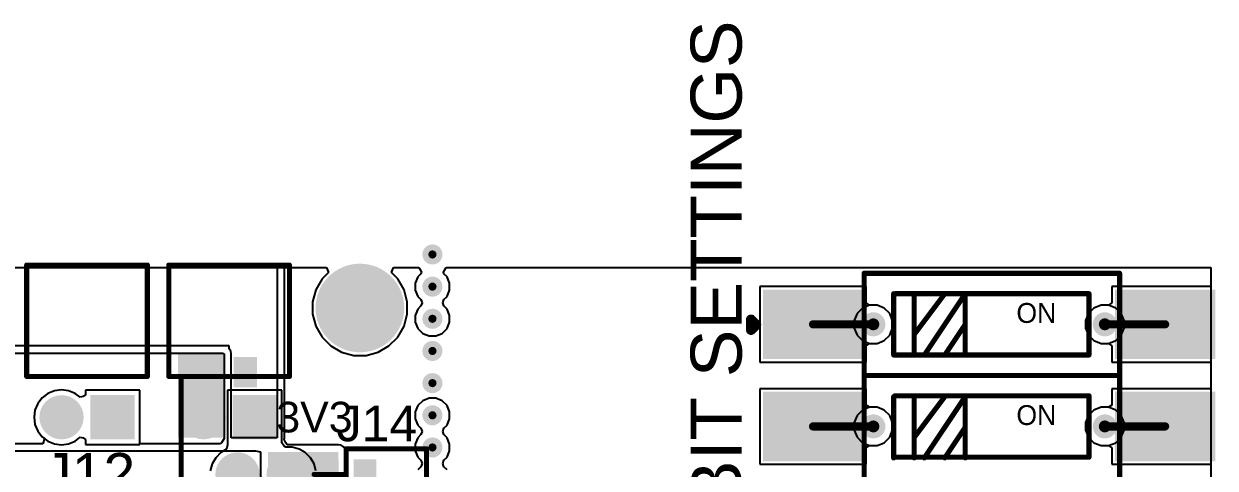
# Model space of a CAD drawing. Header units: millimetres. Extents: x -1.7 to 76.1, y -1.1 to 50.5.
# Drawn here: x 46.51 to 76.12, y 39.45 to 50.5 of the extents above; entities that cross this region are included whole.
import ezdxf

# ---------------------------------------------------------------- set-up
doc = ezdxf.new("R2010")
doc.units = ezdxf.units.MM
for name, color, linetype in [('BottomLayer', 5, 'Continuous'), ('BottomPaste', 16, 'Continuous'), ('BottomSolder', 6, 'Continuous'), ('MultiLayer', 9, 'Continuous'), ('PadHoleLayer', 156, 'Continuous'), ('TopLayer', 1, 'Continuous'), ('TopOverlay', 2, 'Continuous'), ('TopPaste', 8, 'Continuous'), ('TopSolder', 216, 'Continuous'), ('ViaHoleLayer', 16, 'Continuous')]:
    doc.layers.add(name, color=color, linetype=linetype)
doc.styles.add('Arial', font='', dxfattribs={"height": 0.2})
doc.styles.get('Arial').set_extended_font_data('Arial')

# ---------------------------------------------------------------- blocks, each defined once
blk = doc.blocks.new('C___0402_B_96')
at = {"layer": 'BottomLayer'}
for points in [[(-0.241, 0.317), (-0.241, -0.318), (-0.699, -0.318), (-0.699, 0.317)], [(0.699, 0.317), (0.699, -0.318), (0.241, -0.318), (0.241, 0.317)]]:
    blk.add_hatch(color=5, dxfattribs=at).paths.add_polyline_path(points)
at = {"layer": 'BottomPaste'}
for points in [[(-0.241, 0.317), (-0.241, -0.318), (-0.699, -0.318), (-0.699, 0.317)], [(0.699, 0.317), (0.699, -0.318), (0.241, -0.318), (0.241, 0.317)]]:
    blk.add_hatch(color=16, dxfattribs=at).paths.add_polyline_path(points)
at = {"layer": 'BottomSolder'}
for points in [[(-0.181, 0.377), (-0.181, -0.377), (-0.758, -0.377), (-0.758, 0.377)], [(0.758, 0.377), (0.758, -0.377), (0.181, -0.377), (0.181, 0.377)]]:
    blk.add_hatch(color=6, dxfattribs=at).paths.add_polyline_path(points)
blk = doc.blocks.new('HDR1X2__R_A_M_____1_27___P_____119')
at = {"layer": 'BottomLayer'}
blk.add_hatch(color=5, dxfattribs=at).paths.add_polyline_path([(-1.135, 0.5), (-0.135, 0.5), (-0.135, -0.5), (-1.135, -0.5)])
h = blk.add_hatch(color=5, dxfattribs=at)
edge = h.paths.add_edge_path()
edge.add_arc((0.635, 0), 0.5, 90, 270)
edge.add_line((0.635, -0.5), (0.635, -0.5))
edge.add_arc((0.635, 0), 0.5, 270, 450)
edge.add_line((0.635, 0.5), (0.635, 0.5))
at = {"layer": 'BottomSolder'}
blk.add_hatch(color=6, dxfattribs=at).paths.add_polyline_path([(-1.185, 0.55), (-0.085, 0.55), (-0.085, -0.55), (-1.185, -0.55)])
h = blk.add_hatch(color=6, dxfattribs=at)
edge = h.paths.add_edge_path()
edge.add_arc((0.635, 0), 0.55, 90, 270)
edge.add_line((0.635, -0.55), (0.635, -0.55))
edge.add_arc((0.635, 0), 0.55, 270, 450)
edge.add_line((0.635, 0.55), (0.635, 0.55))
at = {"layer": 'MultiLayer'}
blk.add_hatch(color=9, dxfattribs=at).paths.add_polyline_path([(-1.135, 0.5), (-0.135, 0.5), (-0.135, -0.5), (-1.135, -0.5)])
h = blk.add_hatch(color=9, dxfattribs=at)
edge = h.paths.add_edge_path()
edge.add_arc((0.635, 0), 0.5, 90, 270)
edge.add_line((0.635, -0.5), (0.635, -0.5))
edge.add_arc((0.635, 0), 0.5, 270, 450)
edge.add_line((0.635, 0.5), (0.635, 0.5))
at = {"layer": 'PadHoleLayer'}
h = blk.add_hatch(color=156, dxfattribs=at)
edge = h.paths.add_edge_path()
edge.add_arc((-0.635, 0), 0.325, 0, 360)
h = blk.add_hatch(color=156, dxfattribs=at)
edge = h.paths.add_edge_path()
edge.add_arc((0.635, 0), 0.325, 0, 360)
at = {"layer": 'TopLayer'}
blk.add_hatch(color=1, dxfattribs=at).paths.add_polyline_path([(-1.135, 0.5), (-0.135, 0.5), (-0.135, -0.5), (-1.135, -0.5)])
h = blk.add_hatch(color=1, dxfattribs=at)
edge = h.paths.add_edge_path()
edge.add_arc((0.635, 0), 0.5, 90, 270)
edge.add_line((0.635, -0.5), (0.635, -0.5))
edge.add_arc((0.635, 0), 0.5, 270, 450)
edge.add_line((0.635, 0.5), (0.635, 0.5))
at = {"layer": 'TopSolder'}
blk.add_hatch(color=216, dxfattribs=at).paths.add_polyline_path([(-1.185, 0.55), (-0.085, 0.55), (-0.085, -0.55), (-1.185, -0.55)])
h = blk.add_hatch(color=216, dxfattribs=at)
edge = h.paths.add_edge_path()
edge.add_arc((0.635, 0), 0.55, 90, 270)
edge.add_line((0.635, -0.55), (0.635, -0.55))
edge.add_arc((0.635, 0), 0.55, 270, 450)
edge.add_line((0.635, 0.55), (0.635, 0.55))
at = {"layer": 'TopOverlay', "const_width": 0.127}
for points in [[(-1.499, -1.016), (-1.499, -3.785)], [(1.501, -1.016), (-1.499, -1.016)], [(1.501, -1.016), (1.501, -3.785)], [(1.501, -3.785), (-1.499, -3.785)]]:
    blk.add_lwpolyline(points, dxfattribs=at)
at = {"layer": 'TopOverlay', "const_width": 0.0635}
for points in [[(-1.531, -1.016, 1), (-1.467, -1.016, 1)], [(-1.531, -1.016, 1), (-1.467, -1.016, 1)], [(1.469, -1.016, 1), (1.533, -1.016, 1)], [(1.469, -1.016, 1), (1.533, -1.016, 1)], [(-1.531, -3.785, 1), (-1.467, -3.785, 1)], [(-1.53, -3.785, 1), (-1.467, -3.785, 1)], [(1.469, -3.785, 1), (1.533, -3.785, 1)], [(1.47, -3.785, 1), (1.533, -3.785, 1)]]:
    blk.add_lwpolyline(points, format="xyb", close=True, dxfattribs=at)
blk = doc.blocks.new('HDR1X2__R_A_M_____1_27___P_____120')
at = {"layer": 'BottomLayer'}
blk.add_hatch(color=5, dxfattribs=at).paths.add_polyline_path([(-1.135, 0.5), (-0.135, 0.5), (-0.135, -0.5), (-1.135, -0.5)])
h = blk.add_hatch(color=5, dxfattribs=at)
edge = h.paths.add_edge_path()
edge.add_arc((0.635, 0), 0.5, 90, 270)
edge.add_line((0.635, -0.5), (0.635, -0.5))
edge.add_arc((0.635, 0), 0.5, 270, 450)
edge.add_line((0.635, 0.5), (0.635, 0.5))
at = {"layer": 'BottomSolder'}
blk.add_hatch(color=6, dxfattribs=at).paths.add_polyline_path([(-1.185, 0.55), (-0.085, 0.55), (-0.085, -0.55), (-1.185, -0.55)])
h = blk.add_hatch(color=6, dxfattribs=at)
edge = h.paths.add_edge_path()
edge.add_arc((0.635, 0), 0.55, 90, 270)
edge.add_line((0.635, -0.55), (0.635, -0.55))
edge.add_arc((0.635, 0), 0.55, 270, 450)
edge.add_line((0.635, 0.55), (0.635, 0.55))
at = {"layer": 'MultiLayer'}
blk.add_hatch(color=9, dxfattribs=at).paths.add_polyline_path([(-1.135, 0.5), (-0.135, 0.5), (-0.135, -0.5), (-1.135, -0.5)])
h = blk.add_hatch(color=9, dxfattribs=at)
edge = h.paths.add_edge_path()
edge.add_arc((0.635, 0), 0.5, 90, 270)
edge.add_line((0.635, -0.5), (0.635, -0.5))
edge.add_arc((0.635, 0), 0.5, 270, 450)
edge.add_line((0.635, 0.5), (0.635, 0.5))
at = {"layer": 'PadHoleLayer'}
h = blk.add_hatch(color=156, dxfattribs=at)
edge = h.paths.add_edge_path()
edge.add_arc((-0.635, 0), 0.325, 0, 360)
h = blk.add_hatch(color=156, dxfattribs=at)
edge = h.paths.add_edge_path()
edge.add_arc((0.635, 0), 0.325, 0, 360)
at = {"layer": 'TopLayer'}
blk.add_hatch(color=1, dxfattribs=at).paths.add_polyline_path([(-1.135, 0.5), (-0.135, 0.5), (-0.135, -0.5), (-1.135, -0.5)])
h = blk.add_hatch(color=1, dxfattribs=at)
edge = h.paths.add_edge_path()
edge.add_arc((0.635, 0), 0.5, 90, 270)
edge.add_line((0.635, -0.5), (0.635, -0.5))
edge.add_arc((0.635, 0), 0.5, 270, 450)
edge.add_line((0.635, 0.5), (0.635, 0.5))
at = {"layer": 'TopSolder'}
blk.add_hatch(color=216, dxfattribs=at).paths.add_polyline_path([(-1.185, 0.55), (-0.085, 0.55), (-0.085, -0.55), (-1.185, -0.55)])
h = blk.add_hatch(color=216, dxfattribs=at)
edge = h.paths.add_edge_path()
edge.add_arc((0.635, 0), 0.55, 90, 270)
edge.add_line((0.635, -0.55), (0.635, -0.55))
edge.add_arc((0.635, 0), 0.55, 270, 450)
edge.add_line((0.635, 0.55), (0.635, 0.55))
at = {"layer": 'TopOverlay', "const_width": 0.127}
for points in [[(1.501, -1.016), (-1.499, -1.016)], [(-1.499, -1.016), (-1.499, -3.785)], [(1.501, -1.016), (1.501, -3.785)], [(1.501, -3.785), (-1.499, -3.785)]]:
    blk.add_lwpolyline(points, dxfattribs=at)
at = {"layer": 'TopOverlay', "const_width": 0.0635}
for points in [[(-1.531, -1.016, 1), (-1.467, -1.016, 1)], [(-1.531, -1.016, 1), (-1.467, -1.016, 1)], [(1.469, -1.016, 1), (1.533, -1.016, 1)], [(1.469, -1.016, 1), (1.533, -1.016, 1)], [(-1.531, -3.785, 1), (-1.467, -3.785, 1)], [(-1.53, -3.785, 1), (-1.467, -3.785, 1)], [(1.469, -3.785, 1), (1.533, -3.785, 1)], [(1.47, -3.785, 1), (1.533, -3.785, 1)]]:
    blk.add_lwpolyline(points, format="xyb", close=True, dxfattribs=at)
blk = doc.blocks.new('HDR_2_5TH_______________1_27___P_____121')
at = {"layer": 'BottomLayer'}
blk.add_hatch(color=5, dxfattribs=at).paths.add_polyline_path([(-3.04, 1.135), (-2.04, 1.135), (-2.04, 0.135), (-3.04, 0.135)])
h = blk.add_hatch(color=5, dxfattribs=at)
edge = h.paths.add_edge_path()
edge.add_arc((-1.27, 0.635), 0.5, 0, 360)
h = blk.add_hatch(color=5, dxfattribs=at)
edge = h.paths.add_edge_path()
edge.add_arc((0, 0.635), 0.5, 0, 360)
h = blk.add_hatch(color=5, dxfattribs=at)
edge = h.paths.add_edge_path()
edge.add_arc((1.27, 0.635), 0.5, 0, 360)
h = blk.add_hatch(color=5, dxfattribs=at)
edge = h.paths.add_edge_path()
edge.add_arc((2.54, 0.635), 0.5, 0, 360)
h = blk.add_hatch(color=5, dxfattribs=at)
edge = h.paths.add_edge_path()
edge.add_arc((-2.54, -0.635), 0.5, 0, 360)
h = blk.add_hatch(color=5, dxfattribs=at)
edge = h.paths.add_edge_path()
edge.add_arc((-1.27, -0.635), 0.5, 0, 360)
h = blk.add_hatch(color=5, dxfattribs=at)
edge = h.paths.add_edge_path()
edge.add_arc((0, -0.635), 0.5, 0, 360)
h = blk.add_hatch(color=5, dxfattribs=at)
edge = h.paths.add_edge_path()
edge.add_arc((1.27, -0.635), 0.5, 0, 360)
h = blk.add_hatch(color=5, dxfattribs=at)
edge = h.paths.add_edge_path()
edge.add_arc((2.54, -0.635), 0.5, 0, 360)
at = {"layer": 'BottomSolder'}
blk.add_hatch(color=6, dxfattribs=at).paths.add_polyline_path([(-3.09, 1.185), (-1.99, 1.185), (-1.99, 0.085), (-3.09, 0.085)])
h = blk.add_hatch(color=6, dxfattribs=at)
edge = h.paths.add_edge_path()
edge.add_arc((-1.27, 0.635), 0.55, 0, 360)
h = blk.add_hatch(color=6, dxfattribs=at)
edge = h.paths.add_edge_path()
edge.add_arc((0, 0.635), 0.55, 0, 360)
h = blk.add_hatch(color=6, dxfattribs=at)
edge = h.paths.add_edge_path()
edge.add_arc((1.27, 0.635), 0.55, 0, 360)
h = blk.add_hatch(color=6, dxfattribs=at)
edge = h.paths.add_edge_path()
edge.add_arc((2.54, 0.635), 0.55, 0, 360)
h = blk.add_hatch(color=6, dxfattribs=at)
edge = h.paths.add_edge_path()
edge.add_arc((-2.54, -0.635), 0.55, 0, 360)
h = blk.add_hatch(color=6, dxfattribs=at)
edge = h.paths.add_edge_path()
edge.add_arc((-1.27, -0.635), 0.55, 0, 360)
h = blk.add_hatch(color=6, dxfattribs=at)
edge = h.paths.add_edge_path()
edge.add_arc((0, -0.635), 0.55, 0, 360)
h = blk.add_hatch(color=6, dxfattribs=at)
edge = h.paths.add_edge_path()
edge.add_arc((1.27, -0.635), 0.55, 0, 360)
h = blk.add_hatch(color=6, dxfattribs=at)
edge = h.paths.add_edge_path()
edge.add_arc((2.54, -0.635), 0.55, 0, 360)
at = {"layer": 'MultiLayer'}
blk.add_hatch(color=9, dxfattribs=at).paths.add_polyline_path([(-3.04, 1.135), (-2.04, 1.135), (-2.04, 0.135), (-3.04, 0.135)])
h = blk.add_hatch(color=9, dxfattribs=at)
edge = h.paths.add_edge_path()
edge.add_arc((-1.27, 0.635), 0.5, 0, 360)
h = blk.add_hatch(color=9, dxfattribs=at)
edge = h.paths.add_edge_path()
edge.add_arc((0, 0.635), 0.5, 0, 360)
h = blk.add_hatch(color=9, dxfattribs=at)
edge = h.paths.add_edge_path()
edge.add_arc((1.27, 0.635), 0.5, 0, 360)
h = blk.add_hatch(color=9, dxfattribs=at)
edge = h.paths.add_edge_path()
edge.add_arc((2.54, 0.635), 0.5, 0, 360)
h = blk.add_hatch(color=9, dxfattribs=at)
edge = h.paths.add_edge_path()
edge.add_arc((-2.54, -0.635), 0.5, 0, 360)
h = blk.add_hatch(color=9, dxfattribs=at)
edge = h.paths.add_edge_path()
edge.add_arc((-1.27, -0.635), 0.5, 0, 360)
h = blk.add_hatch(color=9, dxfattribs=at)
edge = h.paths.add_edge_path()
edge.add_arc((0, -0.635), 0.5, 0, 360)
h = blk.add_hatch(color=9, dxfattribs=at)
edge = h.paths.add_edge_path()
edge.add_arc((1.27, -0.635), 0.5, 0, 360)
h = blk.add_hatch(color=9, dxfattribs=at)
edge = h.paths.add_edge_path()
edge.add_arc((2.54, -0.635), 0.5, 0, 360)
at = {"layer": 'PadHoleLayer'}
h = blk.add_hatch(color=156, dxfattribs=at)
edge = h.paths.add_edge_path()
edge.add_arc((-2.54, 0.635), 0.325, 0, 360)
h = blk.add_hatch(color=156, dxfattribs=at)
edge = h.paths.add_edge_path()
edge.add_arc((-1.27, 0.635), 0.325, 0, 360)
h = blk.add_hatch(color=156, dxfattribs=at)
edge = h.paths.add_edge_path()
edge.add_arc((0, 0.635), 0.325, 0, 360)
h = blk.add_hatch(color=156, dxfattribs=at)
edge = h.paths.add_edge_path()
edge.add_arc((1.27, 0.635), 0.325, 0, 360)
h = blk.add_hatch(color=156, dxfattribs=at)
edge = h.paths.add_edge_path()
edge.add_arc((2.54, 0.635), 0.325, 0, 360)
h = blk.add_hatch(color=156, dxfattribs=at)
edge = h.paths.add_edge_path()
edge.add_arc((-2.54, -0.635), 0.325, 0, 360)
h = blk.add_hatch(color=156, dxfattribs=at)
edge = h.paths.add_edge_path()
edge.add_arc((-1.27, -0.635), 0.325, 0, 360)
h = blk.add_hatch(color=156, dxfattribs=at)
edge = h.paths.add_edge_path()
edge.add_arc((0, -0.635), 0.325, 0, 360)
h = blk.add_hatch(color=156, dxfattribs=at)
edge = h.paths.add_edge_path()
edge.add_arc((1.27, -0.635), 0.325, 0, 360)
h = blk.add_hatch(color=156, dxfattribs=at)
edge = h.paths.add_edge_path()
edge.add_arc((2.54, -0.635), 0.325, 0, 360)
at = {"layer": 'TopLayer'}
blk.add_hatch(color=1, dxfattribs=at).paths.add_polyline_path([(-3.04, 1.135), (-2.04, 1.135), (-2.04, 0.135), (-3.04, 0.135)])
h = blk.add_hatch(color=1, dxfattribs=at)
edge = h.paths.add_edge_path()
edge.add_arc((-1.27, 0.635), 0.5, 0, 360)
h = blk.add_hatch(color=1, dxfattribs=at)
edge = h.paths.add_edge_path()
edge.add_arc((0, 0.635), 0.5, 0, 360)
h = blk.add_hatch(color=1, dxfattribs=at)
edge = h.paths.add_edge_path()
edge.add_arc((1.27, 0.635), 0.5, 0, 360)
h = blk.add_hatch(color=1, dxfattribs=at)
edge = h.paths.add_edge_path()
edge.add_arc((2.54, 0.635), 0.5, 0, 360)
h = blk.add_hatch(color=1, dxfattribs=at)
edge = h.paths.add_edge_path()
edge.add_arc((-2.54, -0.635), 0.5, 0, 360)
h = blk.add_hatch(color=1, dxfattribs=at)
edge = h.paths.add_edge_path()
edge.add_arc((-1.27, -0.635), 0.5, 0, 360)
h = blk.add_hatch(color=1, dxfattribs=at)
edge = h.paths.add_edge_path()
edge.add_arc((0, -0.635), 0.5, 0, 360)
h = blk.add_hatch(color=1, dxfattribs=at)
edge = h.paths.add_edge_path()
edge.add_arc((1.27, -0.635), 0.5, 0, 360)
h = blk.add_hatch(color=1, dxfattribs=at)
edge = h.paths.add_edge_path()
edge.add_arc((2.54, -0.635), 0.5, 0, 360)
at = {"layer": 'TopSolder'}
blk.add_hatch(color=216, dxfattribs=at).paths.add_polyline_path([(-3.09, 1.185), (-1.99, 1.185), (-1.99, 0.085), (-3.09, 0.085)])
h = blk.add_hatch(color=216, dxfattribs=at)
edge = h.paths.add_edge_path()
edge.add_arc((-1.27, 0.635), 0.55, 0, 360)
h = blk.add_hatch(color=216, dxfattribs=at)
edge = h.paths.add_edge_path()
edge.add_arc((0, 0.635), 0.55, 0, 360)
h = blk.add_hatch(color=216, dxfattribs=at)
edge = h.paths.add_edge_path()
edge.add_arc((1.27, 0.635), 0.55, 0, 360)
h = blk.add_hatch(color=216, dxfattribs=at)
edge = h.paths.add_edge_path()
edge.add_arc((2.54, 0.635), 0.55, 0, 360)
h = blk.add_hatch(color=216, dxfattribs=at)
edge = h.paths.add_edge_path()
edge.add_arc((-2.54, -0.635), 0.55, 0, 360)
h = blk.add_hatch(color=216, dxfattribs=at)
edge = h.paths.add_edge_path()
edge.add_arc((-1.27, -0.635), 0.55, 0, 360)
h = blk.add_hatch(color=216, dxfattribs=at)
edge = h.paths.add_edge_path()
edge.add_arc((0, -0.635), 0.55, 0, 360)
h = blk.add_hatch(color=216, dxfattribs=at)
edge = h.paths.add_edge_path()
edge.add_arc((1.27, -0.635), 0.55, 0, 360)
h = blk.add_hatch(color=216, dxfattribs=at)
edge = h.paths.add_edge_path()
edge.add_arc((2.54, -0.635), 0.55, 0, 360)
at = {"layer": 'TopOverlay', "const_width": 0.0635}
for points in [[(-2.572, -1.27, 1), (-2.508, -1.27, 1)], [(-1.302, -1.27, 1), (-1.238, -1.27, 1)], [(-0.032, -1.27, 1), (0.032, -1.27, 1)], [(1.238, -1.27, 1), (1.302, -1.27, 1)], [(2.508, -1.27, 1), (2.572, -1.27, 1)], [(-3.207, -2.065, 1), (-3.143, -2.065, 1)], [(-3.207, -2.065, 1), (-3.143, -2.065, 1)], [(-2.572, -2.065, 1), (-2.508, -2.065, 1)], [(-1.302, -2.065, 1), (-1.238, -2.065, 1)], [(-0.032, -2.065, 1), (0.032, -2.065, 1)], [(1.238, -2.065, 1), (1.302, -2.065, 1)], [(2.508, -2.065, 1), (2.572, -2.065, 1)], [(3.143, -2.065, 1), (3.207, -2.065, 1)], [(3.143, -2.065, 1), (3.207, -2.065, 1)], [(-3.207, -4.065, 1), (-3.143, -4.065, 1)], [(-3.207, -4.065, 1), (-3.143, -4.065, 1)], [(3.143, -4.065, 1), (3.207, -4.065, 1)], [(3.143, -4.065, 1), (3.207, -4.065, 1)]]:
    blk.add_lwpolyline(points, format="xyb", close=True, dxfattribs=at)
at = {"layer": 'TopOverlay', "const_width": 0.127}
for points in [[(-2.54, -1.27), (-2.54, -2.065)], [(-1.27, -1.27), (-1.27, -2.065)], [(0, -1.27), (0, -2.065)], [(1.27, -1.27), (1.27, -2.065)], [(2.54, -1.27), (2.54, -2.065)], [(-3.175, -2.065), (-3.175, -4.065)], [(-3.175, -2.065), (3.175, -2.065)], [(3.175, -2.065), (3.175, -4.065)], [(-3.175, -4.065), (3.175, -4.065)]]:
    blk.add_lwpolyline(points, dxfattribs=at)
blk = doc.blocks.new('R___0402_B_156')
at = {"layer": 'BottomLayer'}
for points in [[(-0.241, 0.318), (-0.241, -0.318), (-0.699, -0.318), (-0.699, 0.318)], [(0.699, 0.318), (0.699, -0.318), (0.241, -0.318), (0.241, 0.318)]]:
    blk.add_hatch(color=5, dxfattribs=at).paths.add_polyline_path(points)
at = {"layer": 'BottomPaste'}
for points in [[(-0.241, 0.318), (-0.241, -0.318), (-0.699, -0.318), (-0.699, 0.318)], [(0.699, 0.318), (0.699, -0.318), (0.241, -0.318), (0.241, 0.318)]]:
    blk.add_hatch(color=16, dxfattribs=at).paths.add_polyline_path(points)
at = {"layer": 'BottomSolder'}
for points in [[(-0.186, 0.373), (-0.186, -0.373), (-0.754, -0.373), (-0.754, 0.373)], [(0.754, 0.373), (0.754, -0.373), (0.186, -0.373), (0.186, 0.373)]]:
    blk.add_hatch(color=6, dxfattribs=at).paths.add_polyline_path(points)
blk = doc.blocks.new('DSIC09LSGET_213')
at = {"layer": 'TopLayer'}
for points in [[(-10.932, 3.232), (-10.932, 5.518), (-9.408, 5.518), (-9.408, 3.232)], [(-8.392, 3.232), (-8.392, 5.518), (-6.868, 5.518), (-6.868, 3.232)], [(-10.932, -5.518), (-10.932, -3.232), (-9.408, -3.232), (-9.408, -5.518)], [(-8.392, -5.518), (-8.392, -3.232), (-6.868, -3.232), (-6.868, -5.518)]]:
    blk.add_hatch(color=1, dxfattribs=at).paths.add_polyline_path(points)
at = {"layer": 'TopPaste'}
for points in [[(-10.932, 3.232), (-10.932, 5.518), (-9.408, 5.518), (-9.408, 3.232)], [(-8.392, 3.232), (-8.392, 5.518), (-6.868, 5.518), (-6.868, 3.232)], [(-10.932, -5.518), (-10.932, -3.232), (-9.408, -3.232), (-9.408, -5.518)], [(-8.392, -5.518), (-8.392, -3.232), (-6.868, -3.232), (-6.868, -5.518)]]:
    blk.add_hatch(color=8, dxfattribs=at).paths.add_polyline_path(points)
at = {"layer": 'TopSolder'}
for points in [[(-11.034, 3.131), (-11.034, 5.62), (-9.307, 5.62), (-9.307, 3.131)], [(-8.494, 3.131), (-8.494, 5.62), (-6.767, 5.62), (-6.767, 3.131)], [(-11.034, -5.62), (-11.034, -3.131), (-9.307, -3.131), (-9.307, -5.62)], [(-8.494, -5.62), (-8.494, -3.131), (-6.767, -3.131), (-6.767, -5.62)]]:
    blk.add_hatch(color=216, dxfattribs=at).paths.add_polyline_path(points)
at = {"layer": 'TopOverlay'}
for points, const_width in [([(-11.44, -3.105), (-11.44, 3.245)], 0.127), ([(-8.9, 3.245), (-11.44, 3.245)], 0.127), ([(-8.9, -3.105), (-8.9, 3.245)], 0.127), ([(-8.9, -3.105), (-8.9, 3.245)], 0.127), ([(-6.36, 3.245), (-8.9, 3.245)], 0.127), ([(-10.932, -2.343), (-10.932, 2.483)], 0.127), ([(-9.408, 2.483), (-10.932, 2.483)], 0.127), ([(-9.408, -2.343), (-9.408, 2.483)], 0.127), ([(-8.392, -2.343), (-8.392, 2.483)], 0.127), ([(-6.868, 2.483), (-8.392, 2.483)], 0.127), ([(-6.868, -2.343), (-6.868, 2.483)], 0.127), ([(-9.408, -0.593), (-10.932, -0.593)], 0.127), ([(-9.408, -1.609), (-10.932, -0.593)], 0.127), ([(-9.408, -1.101), (-10.17, -0.593)], 0.127), ([(-6.848, -0.593), (-8.372, -0.593)], 0.127), ([(-6.848, -1.609), (-8.372, -0.593)], 0.127), ([(-6.848, -1.101), (-7.61, -0.593)], 0.127), ([(-9.916, -1.863), (-10.932, -1.101)], 0.127), ([(-7.356, -1.863), (-8.372, -1.101)], 0.127), ([(-9.408, -1.863), (-10.932, -1.863)], 0.127), ([(-6.848, -1.863), (-8.372, -1.863)], 0.127), ([(-9.408, -2.371), (-10.932, -2.371)], 0.127), ([(-6.848, -2.371), (-8.372, -2.371)], 0.127), ([(-8.9, -3.105), (-11.44, -3.105)], 0.127), ([(-6.36, -3.105), (-8.9, -3.105)], 0.127), ([(-10.287, -5.918), (-10.16, -5.791)], 0.254), ([(-10.033, -5.918), (-10.287, -5.918)], 0.254), ([(-10.033, -5.918), (-10.16, -5.791)], 0.254)]:
    blk.add_lwpolyline(points, dxfattribs=dict(at, const_width=const_width))
for points, const_width in [([(-11.472, 3.245, 1), (-11.408, 3.245, 1)], 0.0635), ([(-11.472, 3.245, 1), (-11.408, 3.245, 1)], 0.0635), ([(-8.932, 3.245, 1), (-8.868, 3.245, 1)], 0.0635), ([(-8.932, 3.245, 1), (-8.868, 3.245, 1)], 0.0635), ([(-8.932, 3.245, 1), (-8.868, 3.245, 1)], 0.0635), ([(-8.932, 3.245, 1), (-8.868, 3.245, 1)], 0.0635), ([(-10.964, 2.483, 1), (-10.9, 2.483, 1)], 0.0635), ([(-10.964, 2.483, 1), (-10.9, 2.483, 1)], 0.0635), ([(-9.44, 2.483, 1), (-9.376, 2.483, 1)], 0.0635), ([(-9.44, 2.483, 1), (-9.376, 2.483, 1)], 0.0635), ([(-8.424, 2.483, 1), (-8.36, 2.483, 1)], 0.0635), ([(-8.424, 2.483, 1), (-8.36, 2.483, 1)], 0.0635), ([(-6.9, 2.483, 1), (-6.836, 2.483, 1)], 0.0635), ([(-6.9, 2.483, 1), (-6.836, 2.483, 1)], 0.0635), ([(-10.964, -0.593, 1), (-10.9, -0.593, 1)], 0.0635), ([(-10.964, -0.593, 1), (-10.9, -0.593, 1)], 0.0635), ([(-10.202, -0.593, 1), (-10.138, -0.593, 1)], 0.0635), ([(-9.44, -0.593, 1), (-9.376, -0.593, 1)], 0.0635), ([(-8.404, -0.593, 1), (-8.34, -0.593, 1)], 0.0635), ([(-8.404, -0.593, 1), (-8.34, -0.593, 1)], 0.0635), ([(-7.642, -0.593, 1), (-7.578, -0.593, 1)], 0.0635), ([(-6.88, -0.593, 1), (-6.816, -0.593, 1)], 0.0635), ([(-10.964, -1.101, 1), (-10.9, -1.101, 1)], 0.0635), ([(-9.44, -1.101, 1), (-9.376, -1.101, 1)], 0.0635), ([(-8.404, -1.101, 1), (-8.34, -1.101, 1)], 0.0635), ([(-6.88, -1.101, 1), (-6.816, -1.101, 1)], 0.0635), ([(-9.44, -1.609, 1), (-9.376, -1.609, 1)], 0.0635), ([(-6.88, -1.609, 1), (-6.816, -1.609, 1)], 0.0635), ([(-10.964, -1.863, 1), (-10.9, -1.863, 1)], 0.0635), ([(-9.948, -1.863, 1), (-9.884, -1.863, 1)], 0.0635), ([(-9.44, -1.863, 1), (-9.376, -1.863, 1)], 0.0635), ([(-8.404, -1.863, 1), (-8.34, -1.863, 1)], 0.0635), ([(-7.388, -1.863, 1), (-7.324, -1.863, 1)], 0.0635), ([(-6.88, -1.863, 1), (-6.816, -1.863, 1)], 0.0635), ([(-10.964, -2.343, 1), (-10.9, -2.343, 1)], 0.0635), ([(-10.964, -2.371, 1), (-10.9, -2.371, 1)], 0.0635), ([(-9.44, -2.343, 1), (-9.376, -2.343, 1)], 0.0635), ([(-9.44, -2.371, 1), (-9.376, -2.371, 1)], 0.0635), ([(-8.424, -2.343, 1), (-8.36, -2.343, 1)], 0.0635), ([(-8.404, -2.371, 1), (-8.34, -2.371, 1)], 0.0635), ([(-6.9, -2.343, 1), (-6.836, -2.343, 1)], 0.0635), ([(-6.88, -2.371, 1), (-6.816, -2.371, 1)], 0.0635), ([(-11.472, -3.105, 1), (-11.408, -3.105, 1)], 0.0635), ([(-11.472, -3.105, 1), (-11.408, -3.105, 1)], 0.0635), ([(-8.932, -3.105, 1), (-8.868, -3.105, 1)], 0.0635), ([(-8.932, -3.105, 1), (-8.868, -3.105, 1)], 0.0635), ([(-8.932, -3.105, 1), (-8.868, -3.105, 1)], 0.0635), ([(-8.932, -3.105, 1), (-8.868, -3.105, 1)], 0.0635), ([(-10.351, -5.918, 1), (-10.223, -5.918, 1)], 0.127), ([(-10.351, -5.918, 1), (-10.223, -5.918, 1)], 0.127), ([(-10.223, -5.791, 1), (-10.097, -5.791, 1)], 0.127), ([(-10.223, -5.791, 1), (-10.097, -5.791, 1)], 0.127), ([(-10.097, -5.918, 1), (-9.97, -5.918, 1)], 0.127), ([(-10.097, -5.918, 1), (-9.97, -5.918, 1)], 0.127)]:
    blk.add_lwpolyline(points, format="xyb", close=True, dxfattribs=dict(at, const_width=const_width))
for p in [(-10.206, 0.679), (-7.666, 0.679)]:
    blk.add_text('ON', height=0.4945, rotation=90, dxfattribs=at).set_placement(p)

msp = doc.modelspace()

# ---------------------------------------------------------------- hatches: boundary and pattern name
at = {"layer": 'BottomLayer'}
h = msp.add_hatch(color=5, dxfattribs=at)
edge = h.paths.add_edge_path()
edge.add_arc((54.864, 43.434), 1, 0, 360)
h = msp.add_hatch(color=5, dxfattribs=at)
edge = h.paths.add_edge_path()
edge.add_arc((67.627, 43.028), 0.3, 0, 360)
h = msp.add_hatch(color=5, dxfattribs=at)
edge = h.paths.add_edge_path()
edge.add_arc((73.381, 43.028), 0.3, 0, 360)
for points in [[(50.343, 40.208), (51.486, 40.208), (51.486, 42.291), (50.343, 42.291)], [(52.578, 38.735), (54.331, 38.735), (54.331, 39.853), (52.578, 39.853)]]:
    msp.add_hatch(color=5, dxfattribs=at).paths.add_polyline_path(points)
h = msp.add_hatch(color=5, dxfattribs=at)
edge = h.paths.add_edge_path()
edge.add_arc((67.627, 40.488), 0.3, 0, 360)
h = msp.add_hatch(color=5, dxfattribs=at)
edge = h.paths.add_edge_path()
edge.add_arc((73.381, 40.488), 0.3, 0, 360)
at = {"layer": 'BottomSolder'}
h = msp.add_hatch(color=6, dxfattribs=at)
edge = h.paths.add_edge_path()
edge.add_arc((56.667, 44.765), 0.102, 0, 360)
h = msp.add_hatch(color=6, dxfattribs=at)
edge = h.paths.add_edge_path()
edge.add_arc((54.864, 43.434), 1.102, 0, 360)
h = msp.add_hatch(color=6, dxfattribs=at)
edge = h.paths.add_edge_path()
edge.add_arc((56.667, 43.965), 0.102, 0, 360)
h = msp.add_hatch(color=6, dxfattribs=at)
edge = h.paths.add_edge_path()
edge.add_arc((56.667, 43.165), 0.102, 0, 360)
h = msp.add_hatch(color=6, dxfattribs=at)
edge = h.paths.add_edge_path()
edge.add_arc((56.667, 42.365), 0.102, 0, 360)
h = msp.add_hatch(color=6, dxfattribs=at)
edge = h.paths.add_edge_path()
edge.add_arc((56.667, 41.565), 0.102, 0, 360)
h = msp.add_hatch(color=6, dxfattribs=at)
edge = h.paths.add_edge_path()
edge.add_arc((56.667, 40.765), 0.102, 0, 360)
h = msp.add_hatch(color=6, dxfattribs=at)
edge = h.paths.add_edge_path()
edge.add_arc((56.667, 39.965), 0.102, 0, 360)
at = {"layer": 'MultiLayer'}
h = msp.add_hatch(color=9, dxfattribs=at)
edge = h.paths.add_edge_path()
edge.add_arc((54.864, 43.434), 1, 0, 360)
at = {"layer": 'PadHoleLayer'}
h = msp.add_hatch(color=156, dxfattribs=at)
edge = h.paths.add_edge_path()
edge.add_arc((56.667, 44.765), 0.25, 0, 360)
h = msp.add_hatch(color=156, dxfattribs=at)
edge = h.paths.add_edge_path()
edge.add_arc((54.864, 43.434), 1, 0, 360)
h = msp.add_hatch(color=156, dxfattribs=at)
edge = h.paths.add_edge_path()
edge.add_arc((56.667, 43.965), 0.25, 0, 360)
h = msp.add_hatch(color=156, dxfattribs=at)
edge = h.paths.add_edge_path()
edge.add_arc((56.667, 43.165), 0.25, 0, 360)
h = msp.add_hatch(color=156, dxfattribs=at)
edge = h.paths.add_edge_path()
edge.add_arc((56.667, 42.365), 0.25, 0, 360)
h = msp.add_hatch(color=156, dxfattribs=at)
edge = h.paths.add_edge_path()
edge.add_arc((56.667, 41.565), 0.25, 0, 360)
h = msp.add_hatch(color=156, dxfattribs=at)
edge = h.paths.add_edge_path()
edge.add_arc((56.667, 40.765), 0.25, 0, 360)
h = msp.add_hatch(color=156, dxfattribs=at)
edge = h.paths.add_edge_path()
edge.add_arc((56.667, 39.965), 0.25, 0, 360)
at = {"layer": 'TopLayer'}
h = msp.add_hatch(color=1, dxfattribs=at)
edge = h.paths.add_edge_path()
edge.add_arc((54.864, 43.434), 1, 0, 360)
h = msp.add_hatch(color=1, dxfattribs=at)
edge = h.paths.add_edge_path()
edge.add_arc((67.627, 43.028), 0.3, 0, 360)
h = msp.add_hatch(color=1, dxfattribs=at)
edge = h.paths.add_edge_path()
edge.add_arc((73.381, 43.028), 0.3, 0, 360)
h = msp.add_hatch(color=1, dxfattribs=at)
edge = h.paths.add_edge_path()
edge.add_arc((67.627, 40.488), 0.3, 0, 360)
h = msp.add_hatch(color=1, dxfattribs=at)
edge = h.paths.add_edge_path()
edge.add_arc((73.381, 40.488), 0.3, 0, 360)
at = {"layer": 'TopSolder'}
h = msp.add_hatch(color=216, dxfattribs=at)
edge = h.paths.add_edge_path()
edge.add_arc((56.667, 44.765), 0.102, 0, 360)
h = msp.add_hatch(color=216, dxfattribs=at)
edge = h.paths.add_edge_path()
edge.add_arc((54.864, 43.434), 1.102, 0, 360)
h = msp.add_hatch(color=216, dxfattribs=at)
edge = h.paths.add_edge_path()
edge.add_arc((56.667, 43.965), 0.102, 0, 360)
h = msp.add_hatch(color=216, dxfattribs=at)
edge = h.paths.add_edge_path()
edge.add_arc((56.667, 43.165), 0.102, 0, 360)
h = msp.add_hatch(color=216, dxfattribs=at)
edge = h.paths.add_edge_path()
edge.add_arc((56.667, 42.365), 0.102, 0, 360)
h = msp.add_hatch(color=216, dxfattribs=at)
edge = h.paths.add_edge_path()
edge.add_arc((56.667, 41.565), 0.102, 0, 360)
h = msp.add_hatch(color=216, dxfattribs=at)
edge = h.paths.add_edge_path()
edge.add_arc((56.667, 40.765), 0.102, 0, 360)
h = msp.add_hatch(color=216, dxfattribs=at)
edge = h.paths.add_edge_path()
edge.add_arc((56.667, 39.965), 0.102, 0, 360)
at = {"layer": 'ViaHoleLayer'}
h = msp.add_hatch(color=16, dxfattribs=at)
edge = h.paths.add_edge_path()
edge.add_arc((67.627, 43.028), 0.15, 0, 360)
h = msp.add_hatch(color=16, dxfattribs=at)
edge = h.paths.add_edge_path()
edge.add_arc((73.381, 43.028), 0.15, 0, 360)
h = msp.add_hatch(color=16, dxfattribs=at)
edge = h.paths.add_edge_path()
edge.add_arc((67.627, 40.488), 0.15, 0, 360)
h = msp.add_hatch(color=16, dxfattribs=at)
edge = h.paths.add_edge_path()
edge.add_arc((73.381, 40.488), 0.15, 0, 360)

# ---------------------------------------------------------------- linework, layer by layer
at = {"layer": 'BottomLayer'}
for p, q in [((38.583, 44.445), (52.807, 44.445)), ((52.807, 44.445), (52.807, 40.208)), ((52.988, 40.208), (52.988, 44.445)), ((52.988, 44.445), (54.03, 44.445)), ((54.03, 44.445), (54.082, 44.318)), ((55.646, 44.318), (55.698, 44.445)), ((55.698, 44.445), (56.325, 44.445)), ((56.325, 44.445), (56.395, 44.323)), ((56.939, 44.323), (57.01, 44.445)), ((57.01, 44.445), (76.017, 44.445)), ((76.017, 44.445), (76.017, 21.024)), ((53.922, 44.157), (53.766, 43.889)), ((54.082, 44.318), (53.922, 44.157)), ((55.806, 44.157), (55.646, 44.318)), ((55.962, 43.889), (55.806, 44.157)), ((56.305, 44.208), (56.24, 44.05)), ((56.381, 44.284), (56.305, 44.208)), ((56.395, 44.323), (56.381, 44.284)), ((56.954, 44.284), (56.939, 44.323)), ((57.03, 44.208), (56.954, 44.284)), ((57.095, 44.05), (57.03, 44.208)), ((53.766, 43.889), (53.686, 43.589)), ((56.042, 43.589), (55.962, 43.889)), ((56.24, 44.05), (56.24, 43.88)), ((56.24, 43.88), (56.305, 43.723)), ((57.03, 43.723), (57.095, 43.88)), ((57.095, 43.88), (57.095, 44.05)), ((53.686, 43.589), (53.686, 43.279)), ((56.042, 43.279), (56.042, 43.589)), ((56.305, 43.723), (56.381, 43.647)), ((56.381, 43.647), (56.411, 43.565)), ((56.411, 43.565), (56.381, 43.484)), ((56.924, 43.565), (56.954, 43.647)), ((56.954, 43.484), (56.924, 43.565)), ((56.954, 43.647), (57.03, 43.723)), ((53.686, 43.279), (53.766, 42.979)), ((55.962, 42.979), (56.042, 43.279)), ((56.305, 43.408), (56.24, 43.25)), ((56.24, 43.25), (56.24, 43.08)), ((56.381, 43.484), (56.305, 43.408)), ((57.03, 43.408), (56.954, 43.484)), ((57.095, 43.25), (57.03, 43.408)), ((57.095, 43.08), (57.095, 43.25)), ((67.222, 43.298), (67.15, 43.123)), ((67.357, 43.433), (67.222, 43.298)), ((67.532, 43.505), (67.357, 43.433)), ((67.723, 43.505), (67.532, 43.505)), ((67.898, 43.433), (67.723, 43.505)), ((68.033, 43.298), (67.898, 43.433)), ((68.105, 43.123), (68.033, 43.298)), ((72.976, 43.298), (72.903, 43.123)), ((73.11, 43.433), (72.976, 43.298)), ((73.286, 43.505), (73.11, 43.433)), ((73.476, 43.505), (73.286, 43.505)), ((73.651, 43.433), (73.476, 43.505)), ((73.786, 43.298), (73.651, 43.433)), ((73.858, 43.123), (73.786, 43.298)), ((53.766, 42.979), (53.922, 42.711)), ((55.806, 42.711), (55.962, 42.979)), ((56.24, 43.08), (56.305, 42.923)), ((57.03, 42.923), (57.095, 43.08)), ((67.15, 43.123), (67.15, 42.933)), ((68.105, 42.933), (68.105, 43.123)), ((72.903, 43.123), (72.903, 42.933)), ((73.858, 42.933), (73.858, 43.123)), ((53.922, 42.711), (54.141, 42.492)), ((55.587, 42.492), (55.806, 42.711)), ((56.305, 42.923), (56.425, 42.803)), ((56.425, 42.803), (56.582, 42.738)), ((56.582, 42.738), (56.752, 42.738)), ((56.752, 42.738), (56.91, 42.803)), ((56.91, 42.803), (57.03, 42.923)), ((67.15, 42.933), (67.222, 42.757)), ((67.222, 42.757), (67.357, 42.623)), ((67.898, 42.623), (68.033, 42.757)), ((68.033, 42.757), (68.105, 42.933)), ((72.903, 42.933), (72.976, 42.757)), ((72.976, 42.757), (73.11, 42.623)), ((73.651, 42.623), (73.786, 42.757)), ((73.786, 42.757), (73.858, 42.933)), ((51.613, 42.494), (40.97, 42.494)), ((51.613, 42.42), (51.613, 42.494)), ((51.614, 42.419), (51.613, 42.42)), ((51.653, 42.36), (51.614, 42.419)), ((51.667, 42.291), (51.653, 42.36)), ((54.141, 42.492), (54.409, 42.336)), ((55.319, 42.336), (55.587, 42.492)), ((67.357, 42.623), (67.532, 42.55)), ((67.532, 42.55), (67.723, 42.55)), ((67.723, 42.55), (67.898, 42.623)), ((73.11, 42.623), (73.286, 42.55)), ((73.286, 42.55), (73.476, 42.55)), ((73.476, 42.55), (73.651, 42.623)), ((41.151, 42.313), (51.467, 42.313)), ((51.467, 42.313), (51.483, 42.29)), ((51.483, 42.29), (51.486, 42.273)), ((51.486, 42.273), (51.486, 40.208)), ((51.667, 40.208), (51.667, 42.291)), ((54.409, 42.336), (54.709, 42.256)), ((54.709, 42.256), (55.019, 42.256)), ((55.019, 42.256), (55.319, 42.336)), ((46.964, 41.2), (46.855, 41.058)), ((47.105, 41.308), (46.964, 41.2)), ((47.27, 41.377), (47.105, 41.308)), ((47.447, 41.4), (47.27, 41.377)), ((47.624, 41.377), (47.447, 41.4)), ((47.789, 41.308), (47.624, 41.377)), ((47.912, 41.214), (47.789, 41.308)), ((47.982, 41.231), (47.912, 41.214)), ((48.039, 41.266), (47.982, 41.231)), ((49.395, 41.394), (48.039, 41.394)), ((48.039, 41.394), (48.039, 41.266)), ((49.395, 40.059), (49.395, 41.394)), ((56.582, 41.193), (56.425, 41.128)), ((56.752, 41.193), (56.582, 41.193)), ((56.91, 41.128), (56.752, 41.193)), ((46.787, 40.893), (46.764, 40.716)), ((46.855, 41.058), (46.787, 40.893)), ((56.305, 41.008), (56.24, 40.85)), ((56.425, 41.128), (56.305, 41.008)), ((57.03, 41.008), (56.91, 41.128)), ((57.095, 40.85), (57.03, 41.008)), ((67.357, 40.893), (67.222, 40.758)), ((67.532, 40.965), (67.357, 40.893)), ((67.723, 40.965), (67.532, 40.965)), ((67.898, 40.893), (67.723, 40.965)), ((68.033, 40.758), (67.898, 40.893)), ((73.11, 40.893), (72.976, 40.758)), ((73.286, 40.965), (73.11, 40.893)), ((73.476, 40.965), (73.286, 40.965)), ((73.651, 40.893), (73.476, 40.965)), ((73.786, 40.758), (73.651, 40.893)), ((46.764, 40.716), (46.787, 40.539)), ((56.24, 40.85), (56.24, 40.68)), ((56.24, 40.68), (56.305, 40.523)), ((57.03, 40.523), (57.095, 40.68)), ((57.095, 40.68), (57.095, 40.85)), ((67.222, 40.758), (67.15, 40.583)), ((67.15, 40.583), (67.15, 40.393)), ((68.105, 40.583), (68.033, 40.758)), ((68.105, 40.393), (68.105, 40.583)), ((72.976, 40.758), (72.903, 40.583)), ((72.903, 40.583), (72.903, 40.393)), ((73.858, 40.583), (73.786, 40.758)), ((73.858, 40.393), (73.858, 40.583)), ((46.787, 40.539), (46.855, 40.374)), ((46.855, 40.374), (46.964, 40.233)), ((56.305, 40.523), (56.381, 40.447)), ((56.381, 40.284), (56.305, 40.208)), ((56.381, 40.447), (56.411, 40.365)), ((56.411, 40.365), (56.381, 40.284)), ((56.924, 40.365), (56.954, 40.447)), ((56.954, 40.284), (56.924, 40.365)), ((56.954, 40.447), (57.03, 40.523)), ((57.03, 40.208), (56.954, 40.284)), ((67.15, 40.393), (67.222, 40.217)), ((68.033, 40.217), (68.105, 40.393)), ((72.903, 40.393), (72.976, 40.217)), ((73.786, 40.217), (73.858, 40.393)), ((46.981, 40.059), (46.034, 40.059)), ((46.964, 40.233), (47.024, 40.186)), ((47.024, 40.186), (46.981, 40.059)), ((51.4, 40.059), (49.395, 40.059)), ((51.423, 40.078), (51.4, 40.059)), ((51.49, 40.186), (51.423, 40.078)), ((51.486, 40.208), (51.49, 40.186)), ((52.807, 40.208), (51.667, 40.208)), ((52.978, 40.161), (52.988, 40.208)), ((53.022, 40.078), (52.978, 40.161)), ((53.057, 40.034), (53.022, 40.078)), ((54.331, 40.034), (53.057, 40.034)), ((54.4, 40.02), (54.331, 40.034)), ((54.459, 39.981), (54.4, 40.02)), ((54.498, 39.922), (54.459, 39.981)), ((56.305, 40.208), (56.24, 40.05)), ((56.24, 40.05), (56.24, 39.88)), ((57.095, 40.05), (57.03, 40.208)), ((57.095, 39.88), (57.095, 40.05)), ((67.222, 40.217), (67.357, 40.083)), ((67.357, 40.083), (67.532, 40.01)), ((67.532, 40.01), (67.723, 40.01)), ((67.723, 40.01), (67.898, 40.083)), ((67.898, 40.083), (68.033, 40.217)), ((72.976, 40.217), (73.11, 40.083)), ((73.11, 40.083), (73.286, 40.01)), ((73.286, 40.01), (73.476, 40.01)), ((73.476, 40.01), (73.651, 40.083)), ((73.651, 40.083), (73.786, 40.217)), ((46.034, 39.878), (52.272, 39.878)), ((52.272, 39.878), (52.397, 39.853)), ((52.397, 39.853), (52.397, 38.735)), ((54.512, 39.853), (54.498, 39.922)), ((54.512, 38.735), (54.512, 39.853)), ((56.24, 39.88), (56.305, 39.723)), ((56.305, 39.723), (56.381, 39.647)), ((56.954, 39.647), (57.03, 39.723)), ((57.03, 39.723), (57.095, 39.88)), ((56.381, 39.484), (56.305, 39.408)), ((56.381, 39.647), (56.411, 39.565)), ((56.411, 39.565), (56.381, 39.484)), ((56.924, 39.565), (56.954, 39.647)), ((56.954, 39.484), (56.924, 39.565)), ((57.03, 39.408), (56.954, 39.484))]:
    msp.add_line(p, q, dxfattribs=at)
at = {"layer": 'TopLayer'}
for p, q in [((41.431, 44.445), (54.03, 44.445)), ((54.03, 44.445), (54.082, 44.318)), ((55.646, 44.318), (55.698, 44.445)), ((55.698, 44.445), (56.325, 44.445)), ((56.325, 44.445), (56.395, 44.323)), ((56.939, 44.323), (57.01, 44.445)), ((57.01, 44.445), (76.017, 44.445)), ((76.017, 44.445), (76.017, 43.967)), ((53.922, 44.157), (53.766, 43.889)), ((54.082, 44.318), (53.922, 44.157)), ((55.806, 44.157), (55.646, 44.318)), ((55.962, 43.889), (55.806, 44.157)), ((56.305, 44.208), (56.24, 44.05)), ((56.381, 44.284), (56.305, 44.208)), ((56.395, 44.323), (56.381, 44.284)), ((56.954, 44.284), (56.939, 44.323)), ((57.03, 44.208), (56.954, 44.284)), ((57.095, 44.05), (57.03, 44.208)), ((53.766, 43.889), (53.686, 43.589)), ((56.042, 43.589), (55.962, 43.889)), ((56.24, 44.05), (56.24, 43.88)), ((56.24, 43.88), (56.305, 43.723)), ((57.03, 43.723), (57.095, 43.88)), ((57.095, 43.88), (57.095, 44.05)), ((67.45, 43.967), (64.808, 43.967)), ((64.808, 43.967), (64.808, 42.088)), ((67.45, 43.561), (67.45, 43.967)), ((76.017, 43.967), (73.558, 43.967)), ((73.558, 43.967), (73.558, 43.561)), ((53.686, 43.589), (53.686, 43.279)), ((56.042, 43.279), (56.042, 43.589)), ((56.305, 43.723), (56.381, 43.647)), ((56.381, 43.647), (56.411, 43.565)), ((56.411, 43.565), (56.381, 43.484)), ((56.924, 43.565), (56.954, 43.647)), ((56.954, 43.484), (56.924, 43.565)), ((56.954, 43.647), (57.03, 43.723)), ((67.532, 43.505), (67.45, 43.561)), ((73.558, 43.561), (73.476, 43.505)), ((53.686, 43.279), (53.766, 42.979)), ((55.962, 42.979), (56.042, 43.279)), ((56.305, 43.408), (56.24, 43.25)), ((56.24, 43.25), (56.24, 43.08)), ((56.381, 43.484), (56.305, 43.408)), ((57.03, 43.408), (56.954, 43.484)), ((57.095, 43.25), (57.03, 43.408)), ((57.095, 43.08), (57.095, 43.25)), ((67.723, 43.505), (67.532, 43.505)), ((67.898, 43.433), (67.723, 43.505)), ((68.033, 43.298), (67.898, 43.433)), ((68.105, 43.123), (68.033, 43.298)), ((72.976, 43.298), (72.903, 43.123)), ((73.11, 43.433), (72.976, 43.298)), ((73.286, 43.505), (73.11, 43.433)), ((73.476, 43.505), (73.286, 43.505)), ((53.766, 42.979), (53.922, 42.711)), ((55.806, 42.711), (55.962, 42.979)), ((56.24, 43.08), (56.305, 42.923)), ((57.03, 42.923), (57.095, 43.08)), ((68.105, 42.933), (68.105, 43.123)), ((72.903, 43.123), (72.903, 42.933)), ((53.922, 42.711), (54.141, 42.492)), ((55.587, 42.492), (55.806, 42.711)), ((56.305, 42.923), (56.425, 42.803)), ((56.425, 42.803), (56.582, 42.738)), ((56.582, 42.738), (56.752, 42.738)), ((56.752, 42.738), (56.91, 42.803)), ((56.91, 42.803), (57.03, 42.923)), ((67.898, 42.623), (68.033, 42.757)), ((68.033, 42.757), (68.105, 42.933)), ((72.903, 42.933), (72.976, 42.757)), ((72.976, 42.757), (73.11, 42.623)), ((54.141, 42.492), (54.409, 42.336)), ((55.319, 42.336), (55.587, 42.492)), ((67.45, 42.494), (67.532, 42.55)), ((67.45, 42.088), (67.45, 42.494)), ((67.532, 42.55), (67.723, 42.55)), ((67.723, 42.55), (67.898, 42.623)), ((73.11, 42.623), (73.286, 42.55)), ((73.286, 42.55), (73.476, 42.55)), ((73.476, 42.55), (73.558, 42.494)), ((73.558, 42.494), (73.558, 42.088)), ((54.409, 42.336), (54.709, 42.256)), ((54.709, 42.256), (55.019, 42.256)), ((55.019, 42.256), (55.319, 42.336)), ((64.808, 42.088), (67.45, 42.088)), ((73.558, 42.088), (76.017, 42.088)), ((76.017, 42.088), (76.017, 41.427)), ((46.964, 41.2), (46.855, 41.058)), ((47.105, 41.308), (46.964, 41.2)), ((47.27, 41.377), (47.105, 41.308)), ((47.447, 41.4), (47.27, 41.377)), ((47.624, 41.377), (47.447, 41.4)), ((47.789, 41.308), (47.624, 41.377)), ((47.912, 41.214), (47.789, 41.308)), ((47.982, 41.231), (47.912, 41.214)), ((48.039, 41.266), (47.982, 41.231)), ((49.395, 41.394), (48.039, 41.394)), ((48.039, 41.394), (48.039, 41.266)), ((49.395, 40.038), (49.395, 41.394)), ((52.926, 41.394), (51.57, 41.394)), ((51.57, 41.394), (51.57, 40.045)), ((52.926, 40.083), (52.926, 41.394)), ((56.582, 41.193), (56.425, 41.128)), ((56.752, 41.193), (56.582, 41.193)), ((56.91, 41.128), (56.752, 41.193)), ((67.45, 41.427), (64.808, 41.427)), ((64.808, 41.427), (64.808, 39.548)), ((67.45, 41.021), (67.45, 41.427)), ((76.017, 41.427), (73.558, 41.427)), ((73.558, 41.427), (73.558, 41.021)), ((46.787, 40.893), (46.764, 40.716)), ((46.855, 41.058), (46.787, 40.893)), ((56.305, 41.008), (56.24, 40.85)), ((56.425, 41.128), (56.305, 41.008)), ((57.03, 41.008), (56.91, 41.128)), ((57.095, 40.85), (57.03, 41.008)), ((67.532, 40.965), (67.45, 41.021)), ((67.723, 40.965), (67.532, 40.965)), ((67.898, 40.893), (67.723, 40.965)), ((68.033, 40.758), (67.898, 40.893)), ((73.11, 40.893), (72.976, 40.758)), ((73.286, 40.965), (73.11, 40.893)), ((73.476, 40.965), (73.286, 40.965)), ((73.558, 41.021), (73.476, 40.965)), ((46.764, 40.716), (46.787, 40.539)), ((56.24, 40.85), (56.24, 40.68)), ((56.24, 40.68), (56.305, 40.523)), ((57.03, 40.523), (57.095, 40.68)), ((57.095, 40.68), (57.095, 40.85)), ((68.105, 40.583), (68.033, 40.758)), ((68.105, 40.393), (68.105, 40.583)), ((72.976, 40.758), (72.903, 40.583)), ((72.903, 40.583), (72.903, 40.393)), ((46.787, 40.539), (46.855, 40.374)), ((46.855, 40.374), (46.964, 40.233)), ((56.305, 40.523), (56.381, 40.447)), ((56.381, 40.284), (56.305, 40.208)), ((56.381, 40.447), (56.411, 40.365)), ((56.411, 40.365), (56.381, 40.284)), ((56.924, 40.365), (56.954, 40.447)), ((56.954, 40.284), (56.924, 40.365)), ((56.954, 40.447), (57.03, 40.523)), ((57.03, 40.208), (56.954, 40.284)), ((68.033, 40.217), (68.105, 40.393)), ((72.903, 40.393), (72.976, 40.217)), ((46.964, 40.233), (47.105, 40.124)), ((47.105, 40.124), (47.27, 40.056)), ((47.27, 40.056), (47.447, 40.033)), ((47.447, 40.033), (47.624, 40.056)), ((47.624, 40.056), (47.789, 40.124)), ((47.789, 40.124), (47.912, 40.219)), ((47.912, 40.219), (47.982, 40.201)), ((47.982, 40.201), (48.039, 40.166)), ((48.039, 40.166), (48.039, 40.038)), ((48.039, 40.038), (49.395, 40.038)), ((51.569, 40.031), (51.55, 39.92)), ((51.57, 40.045), (51.569, 40.031)), ((52.982, 40), (52.926, 40.083)), ((53.025, 39.972), (52.982, 40)), ((56.305, 40.208), (56.24, 40.05)), ((56.24, 40.05), (56.24, 39.88)), ((57.095, 40.05), (57.03, 40.208)), ((57.095, 39.88), (57.095, 40.05)), ((67.45, 39.954), (67.532, 40.01)), ((67.532, 40.01), (67.723, 40.01)), ((67.723, 40.01), (67.898, 40.083)), ((67.898, 40.083), (68.033, 40.217)), ((72.976, 40.217), (73.11, 40.083)), ((73.11, 40.083), (73.286, 40.01)), ((73.286, 40.01), (73.476, 40.01)), ((73.476, 40.01), (73.558, 39.954)), ((51.279, 39.71), (51.189, 39.555)), ((51.405, 39.836), (51.279, 39.71)), ((51.55, 39.92), (51.405, 39.836)), ((53.18, 39.972), (53.025, 39.972)), ((53.353, 39.925), (53.18, 39.972)), ((53.507, 39.836), (53.353, 39.925)), ((53.633, 39.71), (53.507, 39.836)), ((53.723, 39.555), (53.633, 39.71)), ((56.24, 39.88), (56.305, 39.723)), ((56.305, 39.723), (56.381, 39.647)), ((56.954, 39.647), (57.03, 39.723)), ((57.03, 39.723), (57.095, 39.88)), ((67.45, 39.548), (67.45, 39.954)), ((73.558, 39.954), (73.558, 39.548)), ((51.189, 39.555), (51.143, 39.383)), ((53.769, 39.383), (53.723, 39.555)), ((56.381, 39.484), (56.305, 39.408)), ((56.381, 39.647), (56.411, 39.565)), ((56.411, 39.565), (56.381, 39.484)), ((56.924, 39.565), (56.954, 39.647)), ((56.954, 39.484), (56.924, 39.565)), ((57.03, 39.408), (56.954, 39.484)), ((64.808, 39.548), (67.45, 39.548)), ((73.558, 39.548), (76.017, 39.548)), ((76.017, 39.548), (76.017, 38.887))]:
    msp.add_line(p, q, dxfattribs=at)
at = {"layer": 'TopLayer', "const_width": 0.203}
for points in [[(66.129, 43.028), (67.627, 43.028)], [(73.381, 43.028), (74.879, 43.028)], [(66.129, 40.488), (67.627, 40.488)], [(73.381, 40.488), (74.879, 40.488)]]:
    msp.add_lwpolyline(points, dxfattribs=at)
at = {"layer": 'TopLayer', "const_width": 0.102}
for points in [[(66.078, 43.028, 1), (66.18, 43.028, 1)], [(67.577, 43.028, 1), (67.678, 43.028, 1)], [(73.33, 43.028, 1), (73.431, 43.028, 1)], [(74.828, 43.028, 1), (74.93, 43.028, 1)], [(66.078, 40.488, 1), (66.18, 40.488, 1)], [(67.577, 40.488, 1), (67.678, 40.488, 1)], [(73.33, 40.488, 1), (73.431, 40.488, 1)], [(74.828, 40.488, 1), (74.93, 40.488, 1)]]:
    msp.add_lwpolyline(points, format="xyb", close=True, dxfattribs=at)
at = {"layer": 'TopOverlay', "const_width": 0.0635}
msp.add_lwpolyline([(50.387, 41.732, 1), (50.451, 41.732, 1)], format="xyb", close=True, dxfattribs=at)
at = {"layer": 'TopOverlay', "const_width": 0.127}
msp.add_lwpolyline([(50.419, 37.719), (50.419, 41.732)], dxfattribs=at)

# ---------------------------------------------------------------- block references
for name, p, rotation in [('HDR1X2__R_A_M_____1_27___P_____119', (48.082, 40.716), 180), ('HDR1X2__R_A_M_____1_27___P_____120', (51.613, 40.716), 180), ('DSIC09LSGET_213', (70.504, 32.857), 270), ('HDR_2_5TH_______________1_27___P_____121', (52.456, 36.754), 90), ('R___0402_B_156', (54.521, 39.294), 180)]:
    msp.add_blockref(name, p, dxfattribs=dict(rotation=rotation))
msp.add_blockref('C___0402_B_96', (51.549, 41.834))

# ---------------------------------------------------------------- texts
at = {"layer": 'TopOverlay', "style": 'Arial'}
for s, height, rotation, p in [('FUSE BIT SETTINGS', 1.27, 90, (64.354, 33.236)), ('3V3', 0.762, 360, (52.787, 40.339))]:
    msp.add_text(s, height=height, rotation=rotation, dxfattribs=at).set_placement(p)
for s, height, p in [('J14', 0.889, (54.287, 40.119)), ('J12', 1.016, (46.99, 38.811))]:
    msp.add_text(s, height=height, dxfattribs=at).set_placement(p)

doc.saveas('drawing.dxf')
